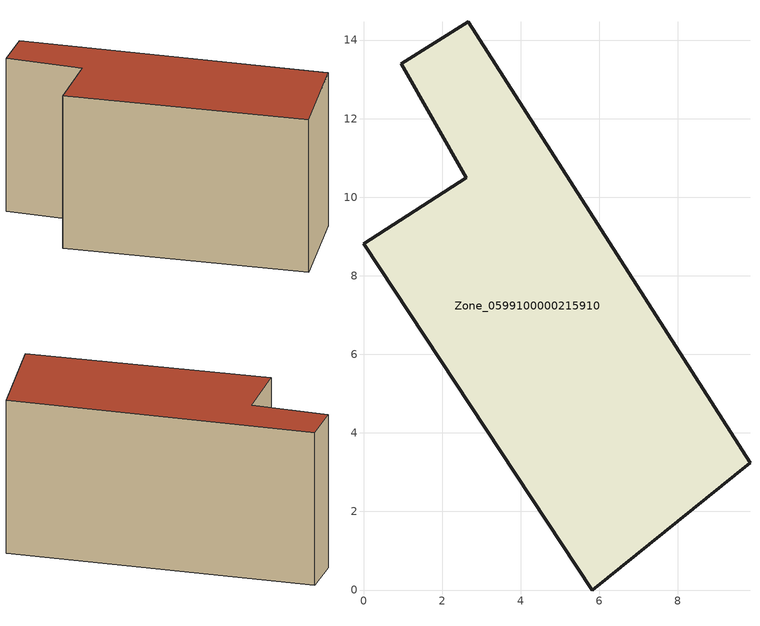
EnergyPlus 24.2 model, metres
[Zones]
Zone_0599100000215910
 floor ground (C_G): 9.84,3.24 5.83,0 0,8.81 2.61,10.49 0.96,13.4 2.67,14.46 z0
 wall outside (C_F): 5.83,0 9.84,3.24 2.67,14.46 0.96,13.4 2.61,10.49 0,8.81 5.83,0 z0:6.88
 roof outside (C_R): 0,8.81 5.83,0 9.84,3.24 2.67,14.46 0.96,13.4 2.61,10.49 z6.88
[BUILDING]
Pand.0599100000215910: North Axis=0; Terrain=City; Loads Convergence Tolerance Value=0.04; Temperature Convergence Tolerance Value=0.4; Solar Distribution=FullExterior; Maximum Number of Warmup Days=25; Minimum Number of Warmup Days=1
[Site:Location]
Rotterdam.The.Hague.AP_ZH_NLD Design_Conditions: Latitude=51.96; Longitude=4.45; Time Zone=1; Elevation=-4.5
[SITE:GROUNDTEMPERATURE:BUILDINGSURFACE]
18, 18, 18, 18, 18, 18, 18, 18, 18, 18, 18, 18
[MATERIAL] Thermal Absorptance=0.9; Solar Absorptance=0.7; Visible Absorptance=0.7
Name | Roughness | Thickness | Conductivity | Density | Specific Heat
G.D.1965 | MediumSmooth | 0.15 | 1 | 540 | 1210
F.D.1965 | Rough | 0.3 | 0.857143 | 1920 | 840
R.D.1965 | MediumRough | 0.2 | 0.08 | 1500 | 1000
[CONSTRUCTION]
C_G: G.D.1965
C_F: F.D.1965
C_R: R.D.1965
[ZONE]
Zone_0599100000215910: Type=1; Multiplier=1; Ceiling Height=Autocalculate; Volume=Autocalculate; Floor Area=autocalculate; Part of Total Floor Area=Yes
[ZONEINFILTRATION:DESIGNFLOWRATE]
Infil_Zone_0599100000215910: Zone or ZoneList or Space or SpaceList=Zone_0599100000215910; Schedule=AlwaysOn; Design Flow Rate Calculation Method=Flow/Area; Flow Rate per Floor Area=0.0042; Constant Term Coefficient=1; Temperature Term Coefficient=0; Velocity Term Coefficient=0; Velocity Squared Term Coefficient=0
[HVACTEMPLATE:ZONE:IDEALLOADSAIRSYSTEM]
Zone_0599100000215910: Maximum Heating Supply Air Temperature=50; Minimum Cooling Supply Air Temperature=13; Maximum Heating Supply Air Humidity Ratio=0.0156; Minimum Cooling Supply Air Humidity Ratio=0.0077; Heating Limit=NoLimit; Cooling Limit=NoLimit; Dehumidification Control Type=ConstantSensibleHeatRatio; Cooling Sensible Heat Ratio=0.7; Dehumidification Setpoint=60; Humidification Control Type=None; Humidification Setpoint=30; Outdoor Air Method=None; Outdoor Air Flow Rate per Person=0.00944; Outdoor Air Flow Rate per Zone Floor Area=0; Outdoor Air Flow Rate per Zone=0; Demand Controlled Ventilation Type=None; Outdoor Air Economizer Type=NoEconomizer; Heat Recovery Type=None; Sensible Heat Recovery Effectiveness=0.7; Latent Heat Recovery Effectiveness=0.65
[ZONECONTROL:THERMOSTAT]
ThermostatControl_Zone_0599100000215910: Zone or ZoneList=Zone_0599100000215910; Control Type Schedule=DualSetpointControlType; Control 1=Thermostat_Zone_0599100000215910; Temperature Difference Between Cutout And Setpoint=0
[THERMOSTATSETPOINT:DUALSETPOINT]
Thermostat_Zone_0599100000215910: Heating Setpoint Temperature Schedule=HeatingSetpoint_Zone_0599100000215910; Cooling Setpoint Temperature Schedule=CoolingSetpoint_Zone_0599100000215910
[SCHEDULE:COMPACT]
HeatingSetpoint_Zone_0599100000215910: Through: 12/31, For: AllDays, Until: 24:00, 21
CoolingSetpoint_Zone_0599100000215910: Through: 12/31, For: AllDays, Until: 24:00, 24
DualSetpointControlType: Through: 12/31, For: AllDays, Until: 24:00, 4
AlwaysOn: Through: 12/31, For: AllDays, Until: 24:00, 1
